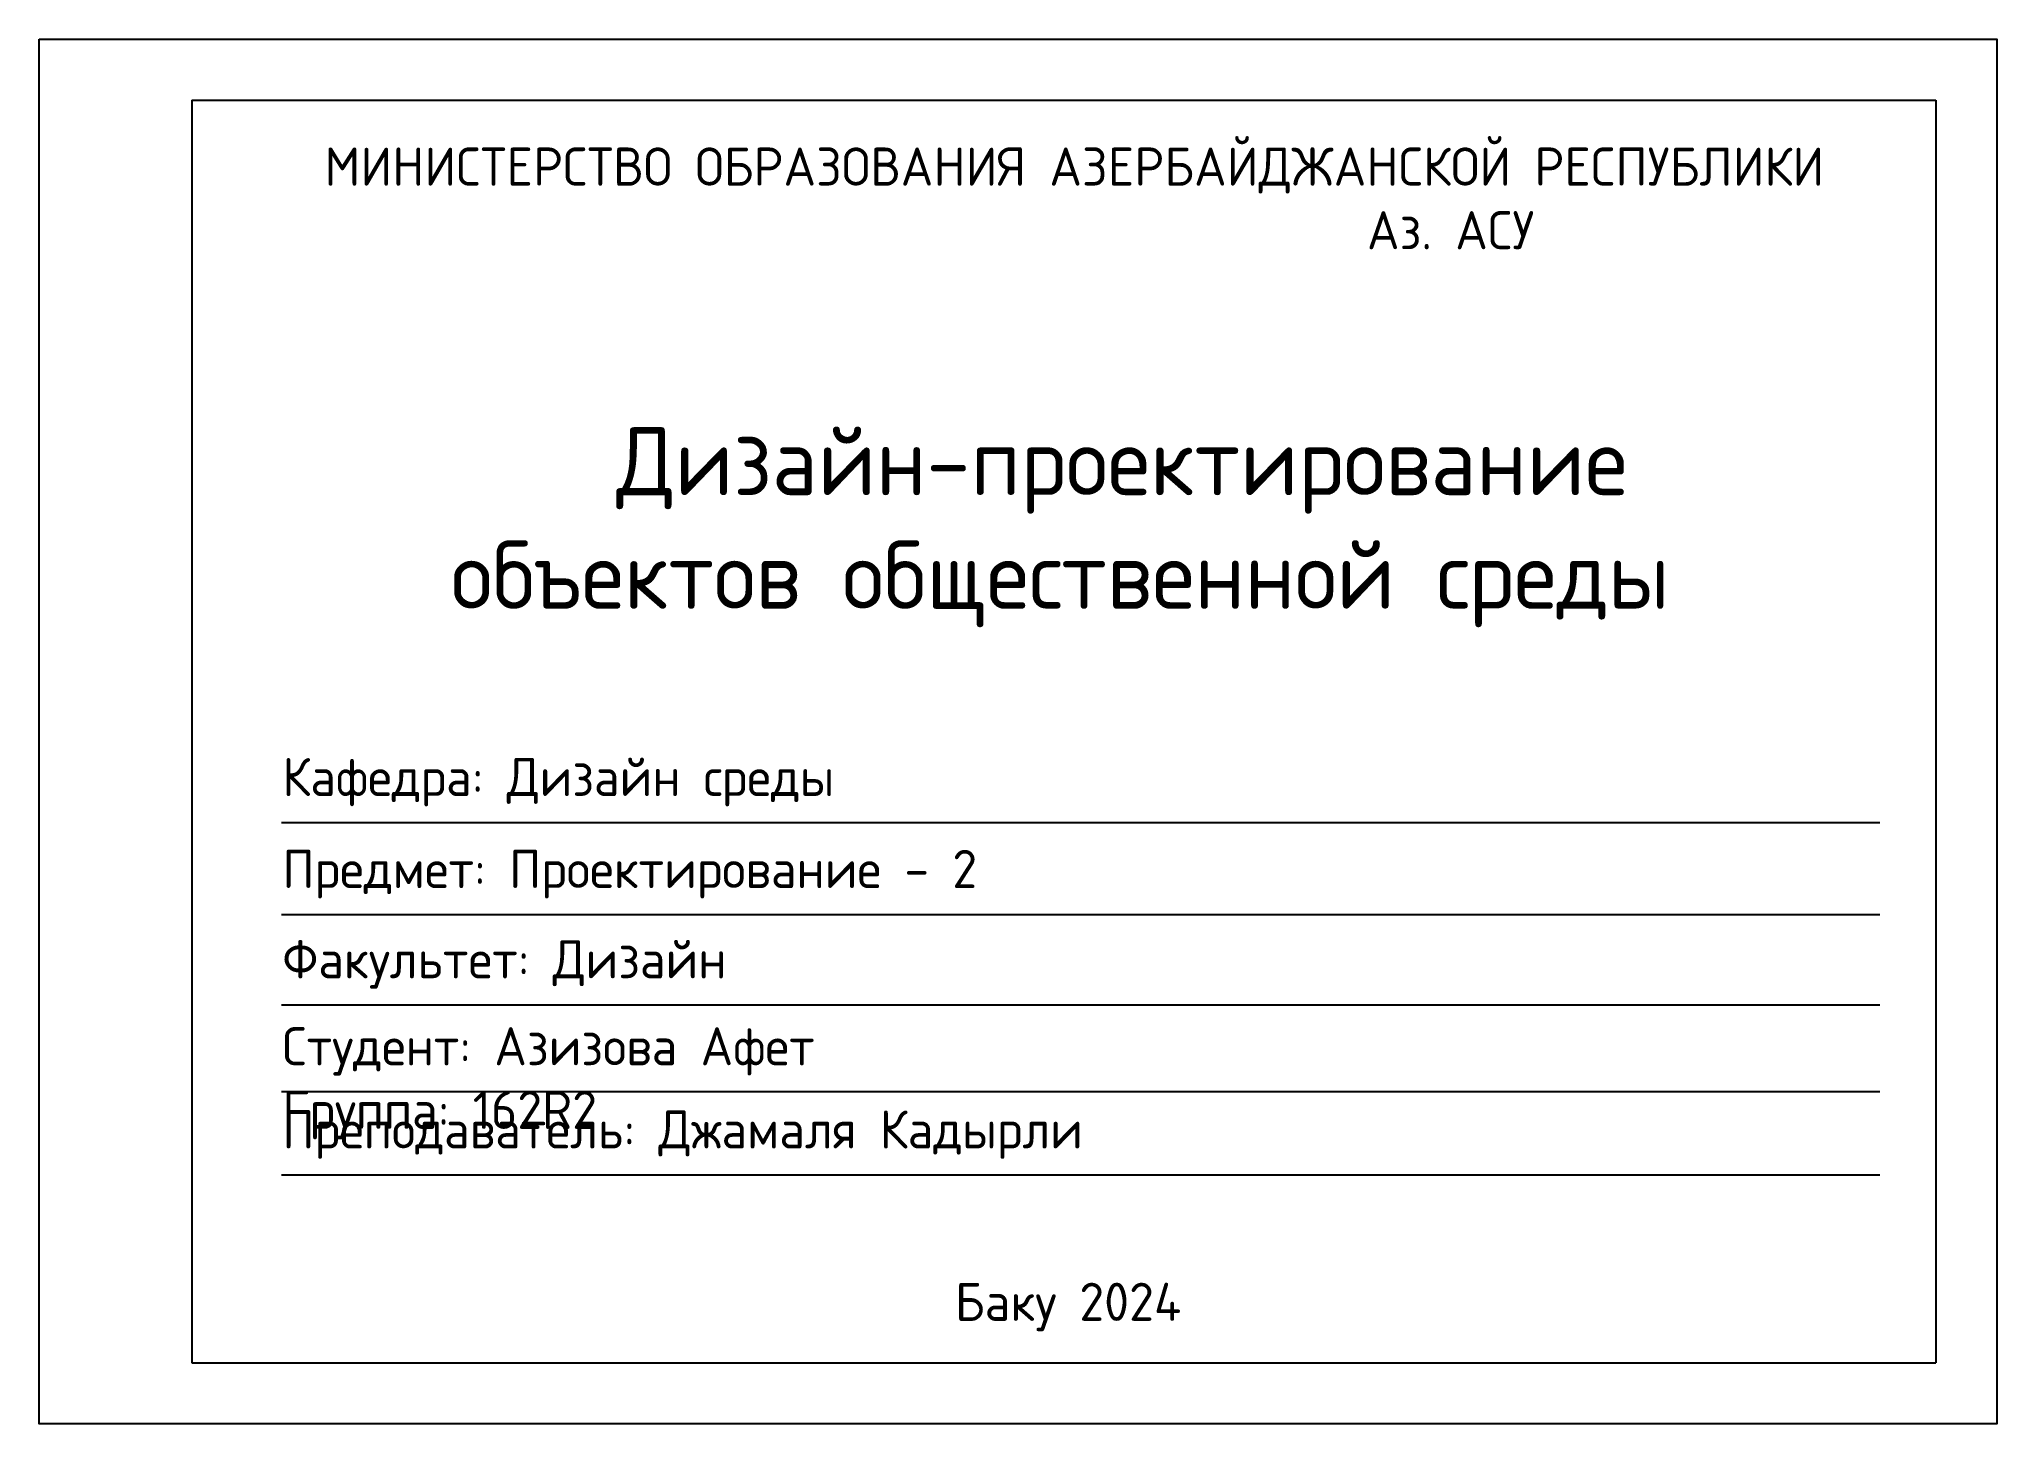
# Model space of a CAD drawing. Header units: millimetres. Extents: x 18 to 128294, y 7 to 90712.
import ezdxf

# ---------------------------------------------------------------- set-up
doc = ezdxf.new("R2010")
doc.units = ezdxf.units.MM
doc.header["$MEASUREMENT"] = 0
doc.styles.get("Standard").update_dxf_attribs({"font": 'arial.ttf'})

msp = doc.modelspace()

# ---------------------------------------------------------------- linework, layer by layer
at = {"color": 18, "true_color": 0x000000}
for p, q in [((10018, 86712), (10018, 4007)), ((10018, 86712), (124294, 86712)), ((124294, 86712), (124294, 4007)), ((10018, 4007), (124294, 4007))]:
    msp.add_line(p, q, dxfattribs=at)
at = {"color": 252, "true_color": 0x939598}
for p, q in [((15907, 39407), (120616, 39407)), ((15907, 33381), (120616, 33381)), ((15907, 27465), (120616, 27465)), ((15907, 21768), (120616, 21768)), ((15907, 16320), (120616, 16320))]:
    msp.add_line(p, q, dxfattribs=at)
msp.add_lwpolyline([(18, 90712), (128294, 90712), (128294, 7), (18, 7)], close=True)

# ---------------------------------------------------------------- texts
at = {"color": 18, "true_color": 0x000000, "attachment_point": 1}
for s, width, gutter_width, insert, char_height in [('{\\fGOST Common|b0|i0|c204|p34;МИНИСТЕРСТВО ОБРАЗОВАНИЯ АЗЕРБАЙДЖАНСКОЙ РЕСПУБЛИКИ\\P                                             Аз\\fGOST Common|b0|i0|c0|p34;. \\fGOST Common|b0|i0|c204|p34;АСУ}', 176868, 0.893, (18720, 83616), 2500), ('{\\fGOST Common|b0|i0|c204|p34;    Дизайн\\fGOST Common|b0|i0|c0|p34;-\\fGOST Common|b0|i0|c204|p34;проектирование объектов общественной среды }', 91696, 0.893, (26994, 65302), 4462.737), ('{\\fGOST Common|b0|i0|c204|p34;Кафедра\\fGOST Common|b0|i0|c0|p34;: \\fGOST Common|b0|i0|c204|p34;Дизайн среды}', 42876.5, 1, (15952, 43633), 2500), ('{\\fGOST Common|b0|i0|c204|p34;Предмет\\fGOST Common|b0|i0|c0|p34;: \\fGOST Common|b0|i0|c204|p34;Проектирование \\fGOST Common|b0|i0|c0|p34;- 2}', 53460, 1, (15952, 37607), 2500), ('{\\fGOST Common|b0|i0|c204|p34;Факультет\\fGOST Common|b0|i0|c0|p34;: \\fGOST Common|b0|i0|c204|p34;Дизайн}', 42876.5, 1, (15952, 31691), 2500), ('{\\fGOST Common|b0|i0|c204|p34;Студент\\fGOST Common|b0|i0|c0|p34;: \\fGOST Common|b0|i0|c204|p34;Азизова Афет                                   Группа\\fGOST Common|b0|i0|c0|p34;: 162R2}', 93198, 1, (15952, 25994), 2500), ('{\\fGOST Common|b0|i0|c204|p34;Преподаватель\\fGOST Common|b0|i0|c0|p34;: \\fGOST Common|b0|i0|c204|p34;Джамаля Кадырли}', 64891, 1, (15952, 20545), 2500), ('{\\fGOST Common|b0|i0|c204|p34;Баку \\fGOST Common|b0|i0|c0|p34;2024}', 16396.5, 1, (60021, 9252), 2500)]:
    msp.add_mtext_dynamic_manual_height_columns(s, width=width, gutter_width=gutter_width, heights=[0], dxfattribs=dict(at, insert=insert, char_height=char_height))

doc.saveas('drawing.dxf')
